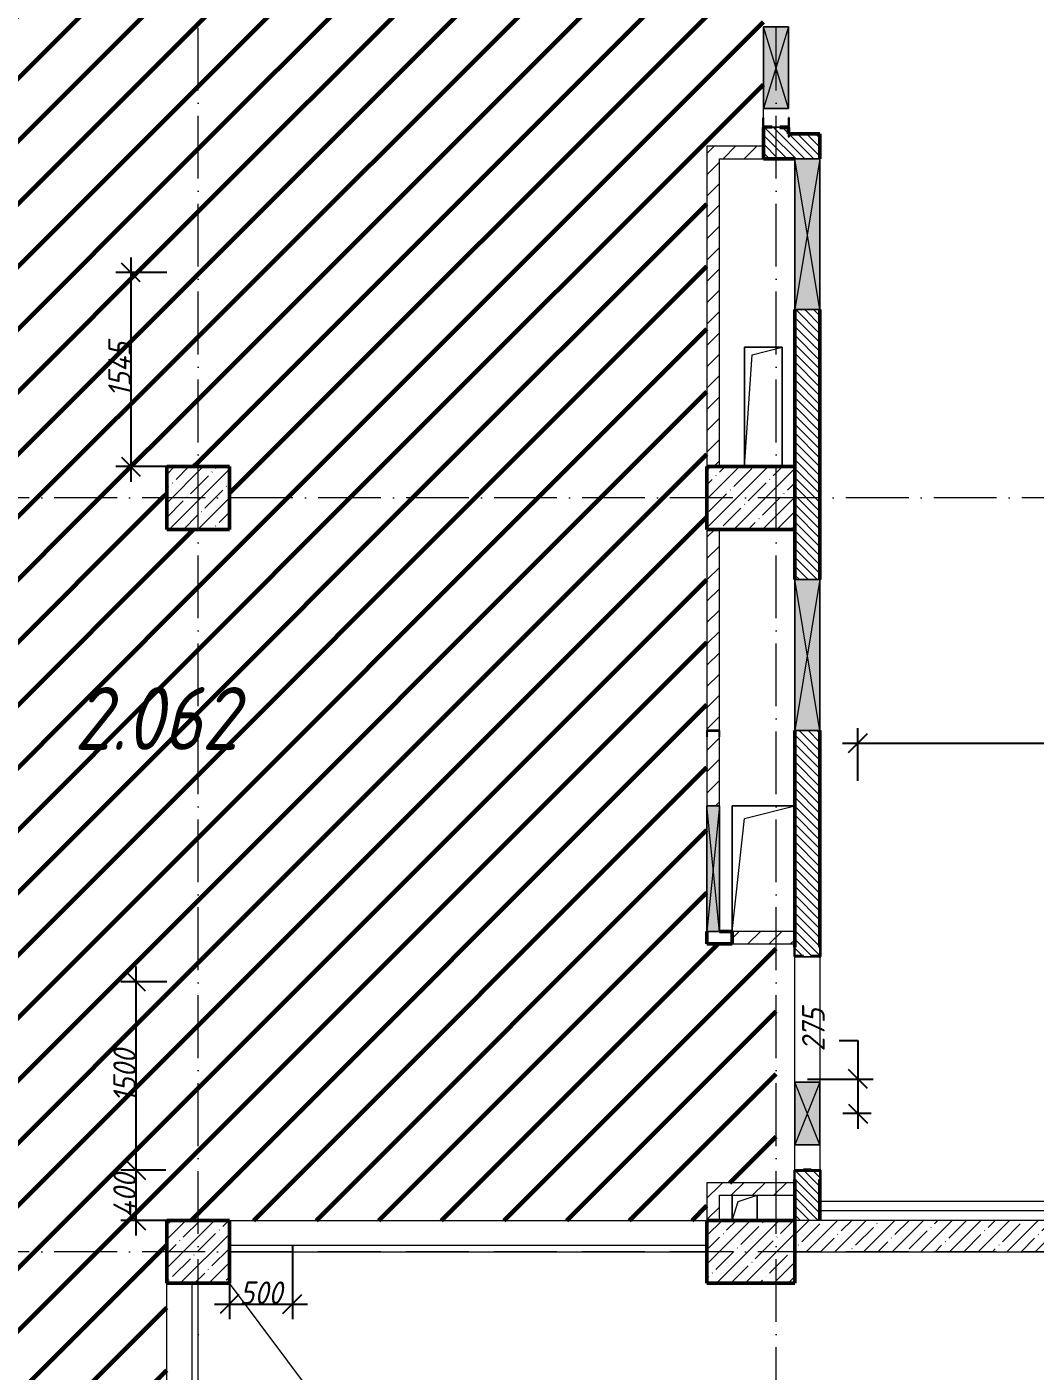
# Model space of a CAD drawing. Header units: millimetres. Extents: x -606178 to 312196, y -19338 to 632709.
# Drawn here: x -256414 to -248389, y 483325 to 494025 of the extents above; entities that cross this region are included whole.
import ezdxf

# ---------------------------------------------------------------- set-up
doc = ezdxf.new("R2010")
doc.units = ezdxf.units.MM
doc.linetypes.add('50_200_ШТРИХ_1Т_ш5_п1_п1_', pattern=[700, 500, -100, 0, -100])
for name, color, linetype, lineweight in [('6.4.1) Окр пт с инж. ПТ2.16', 3, 'Continuous', 60), ('A-____-____-DIMS', 7, 'Continuous', 9), ('A-DETL-____-OTLN-4', 7, 'Continuous', 18), ('A-DETL-GENF-OTLN', 7, 'Continuous', 9), ('A-FLOR-____-OTLN', 7, 'Continuous', 9), ('A-GENM-____-MCUT', 7, 'Continuous', 25), ('A-GENM-____-OTLN', 7, 'Continuous', 9), ('A-GENM-____-OTLN-1', 7, 'Continuous', 25), ('A-GLAZ-____-OTLN', 7, 'Continuous', 9), ('A-WALL-____-MCUT-1', 7, 'Continuous', 9), ('A-WALL-____-MCUT-2', 7, 'Continuous', 50), ('A-WALL-____-PATT-1', 7, 'Continuous', 9), ('A-WALL-FNSH-MCUT-1', 7, 'Continuous', 9), ('I-WALL-____-OTLN', 7, 'Continuous', 9), ('S-COLS-____-MCUT', 7, 'Continuous', 50), ('S-COLS-____-OTLN', 7, 'Continuous', 9), ('S-GRID-____-OTLN-1', 7, '50_200_ШТРИХ_1Т_ш5_п1_п1_', 9), ('Марки помещений', 7, 'Continuous', 9)]:
    doc.layers.add(name, color=color, linetype=linetype, lineweight=lineweight)
doc.styles.add('ISOCPEUR_I_10', font='isocpeui.ttf', dxfattribs={"width": 0.9, "height": 180})
doc.styles.add('ISOCPEUR_I_3', font='isocpeui.ttf', dxfattribs={"width": 0.85, "height": 2.2})
doc.dimstyles.new('ISO-1_8_0_9К_СРЕДНИЙ_Кладочные_3', dxfattribs={"dimscale": 304.8, "dimtxt": 179.276612, "dimasz": 0.492126, "dimexe": 0.393701, "dimexo": 0, "dimgap": 0, "dimtad": 1, "dimdec": 3, "dimrnd": 0.001, "dimdsep": 46, "dimtxsty": 'ISOCPEUR_I_10', "dimblk1": 'OBLIQUE', "dimblk2": 'OBLIQUE', "dimsah": 1, "dimcen": 0.09, "dimdle": 0.393701, "dimazin": 0, "dimtfac": 1, "dimtdec": 4, "dimtix": 1, "dimtmove": 0, "dimatfit": 3, "dimfxl": 1, "dimtvp": 1, "dimtolj": 1, "dimtzin": 0, "dimarcsym": 2})
doc.dimstyles.new('ISO-1_8_0_9К_СРЕДНИЙ_Кладочные_4', dxfattribs={"dimscale": 304.8, "dimtxt": 179.276612, "dimasz": 0.492126, "dimexe": 0.393701, "dimexo": 0, "dimgap": 0, "dimtad": 1, "dimdec": 3, "dimrnd": 0.001, "dimdsep": 46, "dimtxsty": 'ISOCPEUR_I_10', "dimblk1": 'OBLIQUE', "dimblk2": 'OBLIQUE', "dimsah": 1, "dimcen": 0.09, "dimdle": 0.393701, "dimazin": 0, "dimtfac": 1, "dimtdec": 4, "dimtix": 1, "dimtmove": 1, "dimatfit": 3, "dimfxl": 1, "dimtvp": 1, "dimtolj": 1, "dimtzin": 0, "dimarcsym": 2})
doc.dimstyles.new('ISO-1_8_0_9К_СРЕДНИЙ_Кладочные_5', dxfattribs={"dimscale": 304.8, "dimtxt": 179.276612, "dimasz": 0.492126, "dimexe": 0.393701, "dimexo": 0, "dimgap": 0, "dimtad": 1, "dimdec": 3, "dimrnd": 0.001, "dimdsep": 46, "dimtxsty": 'ISOCPEUR_I_10', "dimblk1": 'OBLIQUE', "dimblk2": 'OBLIQUE', "dimsah": 1, "dimcen": 0.09, "dimdle": 0.393701, "dimazin": 0, "dimtfac": 1, "dimtdec": 4, "dimtix": 1, "dimtmove": 2, "dimatfit": 3, "dimfxl": 1, "dimtvp": 1, "dimtolj": 1, "dimtzin": 0, "dimarcsym": 2})
pattern_1 = [(45, (-264901.3, 451794.26), (-84.8528, 84.8528), [])]
pattern_2 = [(135, (-264901.3, 451794.26), (-35.35534, -35.35534), [])]

# ---------------------------------------------------------------- blocks, each defined once
blk = doc.blocks.new('BSC_Колонна _Прямоугольная - 500х500-25976076-АР1_План отверстий 2 этажа в осях 1-64_А-ГГ')
at = {"layer": 'S-COLS-____-OTLN'}
h = blk.add_hatch(dxfattribs=at)
h.set_pattern_fill('FP_26', color=256, style=0, pattern_type=2)
h.set_pattern_definition([(45, (-9850, -32481.04), (-114.04925, 114.04925), []), (45, (-9735.95, -32481.04), (-114.04925, 114.04925), [201.613, -40.323, 3.353, -36.97])])
h.paths.add_polyline_path([(-250, -250), (250, -250), (250, 250), (-250, 250)], flags=0)
at = {"layer": 'S-COLS-____-MCUT'}
for p, q in [((250, 250), (-250, 250)), ((-250, 250), (-250, -250)), ((250, -250), (250, 250)), ((-250, -250), (250, -250))]:
    blk.add_line(p, q, dxfattribs=at)
blk = doc.blocks.new('BSC_Колонна _Прямоугольная - 500х700-V4-АР1_План отверстий 2 этажа в осях 1-64_А-ГГ')
at = {"layer": 'S-COLS-____-OTLN'}
h = blk.add_hatch(dxfattribs=at)
h.set_pattern_fill('FP_30', color=256, style=0, pattern_type=2)
h.set_pattern_definition([(315, (-32481.04, 14250), (114.04925, 114.04925), []), (315, (-32481.04, 14135.95), (114.04925, 114.04925), [201.613, -40.323, 3.353, -36.97])])
h.paths.add_polyline_path([(-250, 350), (-250, -350), (250, -350), (250, 350)], flags=0)
at = {"layer": 'S-COLS-____-MCUT'}
for p, q in [((250, 350), (-250, 350)), ((-250, 350), (-250, -350)), ((250, -350), (250, 350)), ((-250, -350), (250, -350))]:
    blk.add_line(p, q, dxfattribs=at)
blk = doc.blocks.new('BSC_Колонна _Прямоугольная - 500х500-V74-АР1_План отверстий 2 этажа в осях 1-64_А-ГГ')
at = {"layer": 'S-COLS-____-OTLN'}
h = blk.add_hatch(dxfattribs=at)
h.set_pattern_fill('FP_103', color=256, style=0, pattern_type=2)
h.set_pattern_definition([(45, (-9850, -38481.04), (-114.04925, 114.04925), []), (45, (-9735.95, -38481.04), (-114.04925, 114.04925), [201.613, -40.323, 3.353, -36.97])])
h.paths.add_polyline_path([(-250, -250), (250, -250), (250, 250), (-250, 250)], flags=0)
at = {"layer": 'S-COLS-____-MCUT'}
for p, q in [((250, 250), (-250, 250)), ((-250, 250), (-250, -250)), ((250, -250), (250, 250)), ((-250, -250), (250, -250))]:
    blk.add_line(p, q, dxfattribs=at)
blk = doc.blocks.new('BSC_Колонна _Прямоугольная - 500х700-V109-АР1_План отверстий 2 этажа в осях 1-64_А-ГГ')
at = {"layer": 'S-COLS-____-OTLN'}
h = blk.add_hatch(dxfattribs=at)
h.set_pattern_fill('FP_138', color=256, style=0, pattern_type=2)
h.set_pattern_definition([(315, (-38481.04, 14250), (114.04925, 114.04925), []), (315, (-38481.04, 14135.95), (114.04925, 114.04925), [201.613, -40.323, 3.353, -36.97])])
h.paths.add_polyline_path([(-250, -350), (250, -350), (250, 350), (-250, 350), (-250, 124)], flags=0)
at = {"layer": 'S-COLS-____-MCUT'}
for p, q in [((250, 350), (-250, 350)), ((-250, 350), (-250, -350)), ((250, -350), (250, 350)), ((-250, -350), (250, -350))]:
    blk.add_line(p, q, dxfattribs=at)
blk = doc.blocks.new('154_Стойка_СКБ_Уголок - СМ-2480_200-28346303-АР1_План отверстий 2 этажа в осях 1-64_А-ГГ')
at = {"layer": 'A-GENM-____-MCUT'}
for p, q in [((125, 156), (125, 81)), ((200, 156), (125, 156)), ((131, 81), (131, 150)), ((131, 150), (200, 150)), ((200, 150), (200, 156)), ((125, 81), (131, 81)), ((131, 19), (125, 19)), ((125, 19), (125, -56)), ((131, -50), (131, 19)), ((125, -56), (200, -56)), ((200, -50), (131, -50)), ((200, -56), (200, -50))]:
    blk.add_line(p, q, dxfattribs=at)
blk = doc.blocks.new('Стойка_Влож_Полоса боковая - Полоса-28213942-АР1_План отверстий 2 этажа в осях 1-64_А-ГГ')
at = {"layer": 'A-GENM-____-OTLN'}
for p, q in [((-5, 60), (0, 60)), ((-5, -60), (-5, 60)), ((0, 31), (0, -31)), ((0, -60), (-5, -60))]:
    blk.add_line(p, q, dxfattribs=at)
blk = doc.blocks.new('Фахверк_СКБ_Уголок - 200_3960-28268576-АР1_План отверстий 2 этажа в осях 1-64_А-ГГ')
at = {"layer": 'A-GENM-____-MCUT'}
for p, q in [((200, 156), (125, 156)), ((125, 156), (125, 81)), ((131, 81), (131, 150)), ((131, 150), (200, 150)), ((200, 150), (200, 156)), ((125, 81), (131, 81)), ((131, 19), (125, 19)), ((125, 19), (125, -56)), ((131, -50), (131, 19)), ((125, -56), (200, -56)), ((200, -50), (131, -50)), ((200, -56), (200, -50))]:
    blk.add_line(p, q, dxfattribs=at)
blk = doc.blocks.new('154_Стойка_СКБ_Уголок - СМ-2480_200-28447058-АР1_План отверстий 2 этажа в осях 1-64_А-ГГ')
at = {"layer": 'A-GENM-____-MCUT'}
for p, q in [((125, 156), (125, 81)), ((200, 156), (125, 156)), ((131, 81), (131, 150)), ((131, 150), (200, 150)), ((200, 150), (200, 156)), ((125, 81), (131, 81)), ((131, 19), (125, 19)), ((125, 19), (125, -56)), ((131, -50), (131, 19)), ((125, -56), (200, -56)), ((200, -50), (131, -50)), ((200, -56), (200, -50))]:
    blk.add_line(p, q, dxfattribs=at)
blk = doc.blocks.new('Стойка_Влож_Полоса боковая - Полоса-28346330-АР1_План отверстий 2 этажа в осях 1-64_А-ГГ')
at = {"layer": 'A-GENM-____-OTLN'}
for p, q in [((-5, -31), (-5, 31)), ((0, 31), (0, -31))]:
    blk.add_line(p, q, dxfattribs=at)
blk = doc.blocks.new('Стойка_Влож_Уголок - Уголок-28346305-АР1_План отверстий 2 этажа в осях 1-64_А-ГГ')
at = {"layer": 'A-GENM-____-MCUT'}
for p, q in [((75, 75), (0, 75)), ((0, 0), (6, 0)), ((6, 69), (75, 69)), ((6, 0), (6, 69)), ((75, 69), (75, 75))]:
    blk.add_line(p, q, dxfattribs=at)
blk = doc.blocks.new('154_Фахверк_СКБ_Швеллер - Тип_100_3960-28318856-АР1_План отверстий 2 этажа в осях 1-64_А-ГГ')
at = {"layer": 'A-GENM-____-MCUT'}
for p, q in [((175, 50), (125, 50)), ((125, 50), (125, -50)), ((128, 47), (175, 47)), ((128, -47), (128, 47)), ((175, 47), (175, 50)), ((125, -50), (175, -50)), ((175, -47), (128, -47)), ((175, -50), (175, -47))]:
    blk.add_line(p, q, dxfattribs=at)
blk = doc.blocks.new('AR_Отверстие прямоугольное _в плите_ - AR_Отверстие прямоугольное _в плите_-30553070-АР1_План отверстий 2 этажа в осях 1-64_А-ГГ')
at = {"layer": 'A-GENM-____-OTLN'}
for p, q in [((150, 475), (-150, 475)), ((-150, 475), (-150, -475)), ((-90, 415), (150, 475)), ((150, -475), (150, 475)), ((-150, -475), (-90, 415))]:
    blk.add_line(p, q, dxfattribs=at)
blk = doc.blocks.new('AR_Отверстие прямоугольное _в плите_ - AR_Отверстие прямоугольное _в плите_-V190-АР1_План отверстий 2 этажа в осях 1-64_А-ГГ')
at = {"layer": 'A-GENM-____-OTLN'}
for p, q in [((-100, 100), (-100, -100)), ((-100, -100), (-50, 50)), ((-50, 50), (100, 100)), ((100, -100), (100, 100))]:
    blk.add_line(p, q, dxfattribs=at)
blk = doc.blocks.new('AR_Отверстие прямоугольное _в плите_ - AR_Отверстие прямоугольное _в плите_-V191-АР1_План отверстий 2 этажа в осях 1-64_А-ГГ')
at = {"layer": 'A-GENM-____-OTLN'}
for p, q in [((250, 500), (-250, 500)), ((-250, 500), (-250, -500)), ((-150, 400), (250, 500)), ((-250, -500), (-150, 400))]:
    blk.add_line(p, q, dxfattribs=at)
blk = doc.blocks.new('AR_Отверстие прямоугольное _в стене_ - AR_Отверстие прямоугольное _в стене__ОВ-36896535-АР1_План отверстий 2 этажа в осях 1-64_А-ГГ')
at = {"layer": 'A-GLAZ-____-OTLN'}
blk.add_hatch(color=256, dxfattribs=at).paths.add_polyline_path([(600, -100), (600, 100), (-600, 100), (-600, -100)], flags=0)
at = {"layer": 'A-DETL-GENF-OTLN'}
for p, q in [((-600, -100), (-600, 100)), ((-600, 100), (600, 100)), ((600, 100), (-600, -100)), ((-600, 100), (600, -100)), ((600, 100), (-600, 100)), ((-600, 100), (-600, -100)), ((600, 100), (600, -100)), ((600, -100), (600, 100)), ((600, -100), (-600, -100)), ((-600, -100), (600, -100))]:
    blk.add_line(p, q, dxfattribs=at)
blk = doc.blocks.new('AR_Отверстие прямоугольное _в стене__БезПР - AR_Отверстие прямоугольное _в стене__БезПР-36788778-АР1_План отверстий 2 этажа в осях 1-64_А-ГГ')
at = {"layer": 'A-GLAZ-____-OTLN'}
blk.add_hatch(color=256, dxfattribs=at).paths.add_polyline_path([(325, -100), (325, 100), (-325, 100), (-325, -100), (-110, -100)], flags=0)
at = {"layer": 'A-DETL-GENF-OTLN'}
for p, q in [((-325, -100), (-325, 100)), ((-325, 100), (325, 100)), ((325, 100), (-325, -100)), ((-325, 100), (325, -100)), ((325, 100), (-325, 100)), ((-325, 100), (-325, -100)), ((325, 100), (325, -100)), ((325, -100), (325, 100)), ((325, -100), (-325, -100)), ((-325, -100), (325, -100))]:
    blk.add_line(p, q, dxfattribs=at)
at = {"layer": 'A-GLAZ-____-OTLN'}
blk.add_line((325, 100), (-325, 100), dxfattribs=at)
blk = doc.blocks.new('AR_Отверстие прямоугольное _в стене_ - AR_Отверстие прямоугольное _в стене__ОВ-36897900-АР1_План отверстий 2 этажа в осях 1-64_А-ГГ')
at = {"layer": 'A-GLAZ-____-OTLN'}
blk.add_hatch(color=256, dxfattribs=at).paths.add_polyline_path([(500, -50), (500, 50), (-500, 50), (-500, -50), (395, -50)], flags=0)
at = {"layer": 'A-DETL-GENF-OTLN'}
for p, q in [((-500, -50), (-500, 50)), ((-500, 50), (500, 50)), ((500, 50), (-500, -50)), ((-500, 50), (500, -50)), ((500, 50), (-500, 50)), ((-500, 50), (-500, -50)), ((500, 50), (500, -50)), ((500, -50), (500, 50)), ((500, -50), (-500, -50)), ((-500, -50), (500, -50))]:
    blk.add_line(p, q, dxfattribs=at)
blk = doc.blocks.new('AR_Отверстие прямоугольное _в стене__БезПР - AR_Отверстие прямоугольное _в стене__БезПР-36789077-АР1_План отверстий 2 этажа в осях 1-64_А-ГГ')
at = {"layer": 'A-GLAZ-____-OTLN'}
blk.add_hatch(color=256, dxfattribs=at).paths.add_polyline_path([(600, -100), (600, 100), (-600, 100), (-600, -100), (285, -100)], flags=0)
at = {"layer": 'A-DETL-GENF-OTLN'}
for p, q in [((-600, -100), (-600, 100)), ((-600, 100), (600, 100)), ((600, 100), (-600, -100)), ((-600, 100), (600, -100)), ((600, 100), (-600, 100)), ((-600, 100), (-600, -100)), ((600, 100), (600, -100)), ((600, -100), (600, 100)), ((600, -100), (-600, -100)), ((-600, -100), (600, -100))]:
    blk.add_line(p, q, dxfattribs=at)
at = {"layer": 'A-GLAZ-____-OTLN'}
blk.add_line((600, 100), (-600, 100), dxfattribs=at)
blk = doc.blocks.new('AR_Отверстие прямоугольное _в стене__БезПР - AR_Отверстие прямоугольное _в стене__БезПР-36789146-АР1_План отверстий 2 этажа в осях 1-64_А-ГГ')
at = {"layer": 'A-GLAZ-____-OTLN'}
blk.add_hatch(color=256, dxfattribs=at).paths.add_polyline_path([(250, -100), (250, 100), (-250, 100), (-250, -100)], flags=0)
at = {"layer": 'A-DETL-GENF-OTLN'}
for p, q in [((-250, -100), (-250, 100)), ((-250, 100), (250, 100)), ((250, 100), (-250, -100)), ((-250, 100), (250, -100)), ((250, 100), (-250, 100)), ((-250, 100), (-250, -100)), ((250, 100), (250, -100)), ((250, -100), (250, 100)), ((250, -100), (-250, -100)), ((-250, -100), (250, -100))]:
    blk.add_line(p, q, dxfattribs=at)
at = {"layer": 'A-GLAZ-____-OTLN'}
blk.add_line((250, 100), (-250, 100), dxfattribs=at)
blk = doc.blocks.new('BSC_Колонна _Прямоугольная1 - 200х100 _металл_-35191705-АР1_План отверстий 2 этажа в осях 1-64_А-ГГ')
at = {"layer": 'S-COLS-____-MCUT'}
for p, q in [((100, 50), (-100, 50)), ((-100, 50), (-100, -50)), ((100, -50), (100, 50)), ((-100, -50), (0, -50))]:
    blk.add_line(p, q, dxfattribs=at)
blk = doc.blocks.new('_Oblique')
at = {"color": 0, "linetype": 'ByBlock', "lineweight": -2}
blk.add_line((-0.5, -0.5), (0.5, 0.5), dxfattribs=at)
blk = doc.blocks.new('*D4767')
at = {"layer": 'A-____-____-DIMS', "color": 0, "lineweight": -2, "transparency": 16777216}
for p, q in [((-255586, 492190), (-255586, 490405)), ((-255301, 492070), (-255706, 492070)), ((-255301, 490525), (-255706, 490525))]:
    blk.add_line(p, q, dxfattribs=at)
at = {"layer": 'Defpoints', "color": 0, "transparency": 16777216}
for p in [(-255301, 492070), (-255586, 490525), (-255301, 490525)]:
    blk.add_point(p, dxfattribs=at)
at = {"layer": 'A-____-____-DIMS', "color": 0, "lineweight": -2, "transparency": 16777216, "xscale": 150, "yscale": 150, "zscale": 150}
for p, rotation in [((-255586, 492070), 90), ((-255586, 490525), 270)]:
    blk.add_blockref('_Oblique', p, dxfattribs=dict(at, rotation=rotation))
at = {"layer": 'A-____-____-DIMS', "color": 0, "transparency": 16777216, "insert": (-255676, 491298), "char_height": 180, "width": 521.28, "attachment_point": 5, "rotation": 90, "style": 'ISOCPEUR_I_10'}
blk.add_mtext('\\A1;1545', dxfattribs=at)
blk = doc.blocks.new('*D4768')
at = {"layer": 'A-____-____-DIMS', "color": 0, "lineweight": -2, "transparency": 16777216}
for p, q in [((-255546, 486545), (-255546, 484805)), ((-255301, 486425), (-255666, 486425)), ((-255307, 484925), (-255666, 484925))]:
    blk.add_line(p, q, dxfattribs=at)
at = {"layer": 'Defpoints', "color": 0, "transparency": 16777216}
for p in [(-255301, 486425), (-255546, 484925), (-255307, 484925)]:
    blk.add_point(p, dxfattribs=at)
at = {"layer": 'A-____-____-DIMS', "color": 0, "lineweight": -2, "transparency": 16777216, "xscale": 150, "yscale": 150, "zscale": 150}
for p, rotation in [((-255546, 486425), 90), ((-255546, 484925), 270)]:
    blk.add_blockref('_Oblique', p, dxfattribs=dict(at, rotation=rotation))
at = {"layer": 'A-____-____-DIMS', "color": 0, "transparency": 16777216, "insert": (-255636, 485675), "char_height": 180, "width": 504.73, "attachment_point": 5, "rotation": 90, "style": 'ISOCPEUR_I_10'}
blk.add_mtext('\\A1;1500', dxfattribs=at)
blk = doc.blocks.new('*D4769')
at = {"layer": 'A-____-____-DIMS', "color": 0, "lineweight": -2, "transparency": 16777216}
for p, q in [((-255546, 485045), (-255546, 484405)), ((-255307, 484925), (-255666, 484925)), ((-255301, 484525), (-255666, 484525))]:
    blk.add_line(p, q, dxfattribs=at)
at = {"layer": 'Defpoints', "color": 0, "transparency": 16777216}
for p in [(-255307, 484925), (-255546, 484525), (-255301, 484525)]:
    blk.add_point(p, dxfattribs=at)
at = {"layer": 'A-____-____-DIMS', "color": 0, "lineweight": -2, "transparency": 16777216, "xscale": 150, "yscale": 150, "zscale": 150}
for p, rotation in [((-255546, 484925), 90), ((-255546, 484525), 270)]:
    blk.add_blockref('_Oblique', p, dxfattribs=dict(at, rotation=rotation))
at = {"layer": 'A-____-____-DIMS', "color": 0, "transparency": 16777216, "insert": (-255636, 484725), "char_height": 180, "width": 426.13, "attachment_point": 5, "rotation": 90, "style": 'ISOCPEUR_I_10'}
blk.add_mtext('\\A1;400', dxfattribs=at)
blk = doc.blocks.new('*D4770')
at = {"layer": 'A-____-____-DIMS', "color": 0, "lineweight": -2, "transparency": 16777216}
for p, q in [((-249801, 488025), (-249801, 488443)), ((-245551, 488025), (-245551, 488443)), ((-249921, 488323), (-247689, 488323)), ((-245431, 488323), (-247219, 488323))]:
    blk.add_line(p, q, dxfattribs=at)
at = {"layer": 'Defpoints', "color": 0, "transparency": 16777216}
for p in [(-245551, 488323), (-249801, 488025), (-245551, 488025)]:
    blk.add_point(p, dxfattribs=at)
at = {"layer": 'A-____-____-DIMS', "color": 0, "lineweight": -2, "transparency": 16777216, "xscale": 150, "yscale": 150, "zscale": 150, "rotation": 180}
blk.add_blockref('_Oblique', (-249801, 488323), dxfattribs=at)
at = {"layer": 'A-____-____-DIMS', "color": 0, "lineweight": -2, "transparency": 16777216, "xscale": 150, "yscale": 150, "zscale": 150}
blk.add_blockref('_Oblique', (-245551, 488323), dxfattribs=at)
at = {"layer": 'A-____-____-DIMS', "color": 0, "transparency": 16777216, "insert": (-247735, 488559), "char_height": 180, "width": 562.65, "attachment_point": 1, "line_spacing_factor": 1.149209, "style": 'ISOCPEUR_I_10'}
blk.add_mtext('\\A1;4250', dxfattribs=at)
blk = doc.blocks.new('*D4772')
at = {"layer": 'A-____-____-DIMS', "color": 0, "lineweight": -2, "transparency": 16777216}
for p, q in [((-249949, 485956), (-249799, 485956)), ((-249799, 485956), (-249799, 485650)), ((-249799, 485770), (-249799, 485255)), ((-250201, 485650), (-249679, 485650)), ((-249693, 485375), (-249919, 485375))]:
    blk.add_line(p, q, dxfattribs=at)
at = {"layer": 'Defpoints', "color": 0, "transparency": 16777216}
for p in [(-250201, 485650), (-249799, 485375), (-249693, 485375)]:
    blk.add_point(p, dxfattribs=at)
at = {"layer": 'A-____-____-DIMS', "color": 0, "lineweight": -2, "transparency": 16777216, "xscale": 150, "yscale": 150, "zscale": 150}
for p, rotation in [((-249799, 485650), 90), ((-249799, 485375), 270)]:
    blk.add_blockref('_Oblique', p, dxfattribs=dict(at, rotation=rotation))
at = {"layer": 'A-____-____-DIMS', "color": 0, "transparency": 16777216, "insert": (-250244, 485871), "char_height": 180, "width": 409.58, "attachment_point": 1, "rotation": 90, "line_spacing_factor": 1.149209, "style": 'ISOCPEUR_I_10'}
blk.add_mtext('\\A1;275', dxfattribs=at)
blk = doc.blocks.new('*D4773')
at = {"layer": 'A-____-____-DIMS', "color": 0, "lineweight": -2, "transparency": 16777216}
for p, q in [((-254801, 484325), (-254801, 483739)), ((-254301, 484319), (-254301, 483739)), ((-254921, 483859), (-254181, 483859))]:
    blk.add_line(p, q, dxfattribs=at)
at = {"layer": 'Defpoints', "color": 0, "transparency": 16777216}
for p in [(-254801, 484325), (-254301, 484319), (-254301, 483859)]:
    blk.add_point(p, dxfattribs=at)
at = {"layer": 'A-____-____-DIMS', "color": 0, "lineweight": -2, "transparency": 16777216, "xscale": 150, "yscale": 150, "zscale": 150, "rotation": 180}
blk.add_blockref('_Oblique', (-254801, 483859), dxfattribs=at)
at = {"layer": 'A-____-____-DIMS', "color": 0, "lineweight": -2, "transparency": 16777216, "xscale": 150, "yscale": 150, "zscale": 150}
blk.add_blockref('_Oblique', (-254301, 483859), dxfattribs=at)
at = {"layer": 'A-____-____-DIMS', "color": 0, "transparency": 16777216, "insert": (-254551, 483949), "char_height": 180, "width": 409.58, "attachment_point": 5, "style": 'ISOCPEUR_I_10'}
blk.add_mtext('\\A1;500', dxfattribs=at)

msp = doc.modelspace()

# ---------------------------------------------------------------- hatches: boundary and pattern name
at = {"layer": '6.4.1) Окр пт с инж. ПТ2.16'}
h = msp.add_hatch(dxfattribs=at)
h.set_pattern_fill('ANSI31', color=256, scale=111)
h.paths.add_polyline_path([(-255051.3011, 495525.3011), (-255301.3011, 495525.3011), (-255301.3011, 495775.3011), (-259301.3011, 495775.3011), (-259301.3011, 495525.3011), (-259301.3011, 494825.3011), (-259451.3011, 494825.3011), (-259451.3011, 493025.3011), (-259301.3011, 493025.3011), (-259301.3011, 490525.3011), (-259301.3011, 490275.3011), (-255301.3011, 490275.3011), (-255301.3011, 490525.3011), (-255051.3011, 490525.3011)])
h = msp.add_hatch(dxfattribs=at)
h.set_pattern_fill('ANSI31', color=256, scale=111)
h.paths.add_polyline_path([(-250551.3011, 495625.3011), (-250551.3011, 495775.3011), (-254801.3011, 495775.3011), (-254801.3011, 495525.3011), (-255051.3011, 495525.3011), (-255051.3011, 490525.3011), (-254801.3011, 490525.3011), (-254801.3011, 490275.3011), (-251001.3011, 490275.3011), (-251001.3011, 490525.3011), (-251001.3011, 493075.3011), (-250551.3011, 493075.3011), (-250551.3011, 493225.3011), (-250557.3011, 493225.3011), (-250557.3011, 493300.3011), (-250551.3011, 493375.3011), (-250551.3011, 494025.3011), (-250551.3011, 494125.3011), (-250557.3011, 494125.3011), (-250557.3011, 494200.3011)])
h = msp.add_hatch(dxfattribs=at)
h.set_pattern_fill('ANSI31', color=256, scale=111)
h.paths.add_polyline_path([(-255051.3011, 490025.3011), (-255301.3011, 490025.3011), (-255301.3011, 490275.3011), (-259301.3011, 490275.3011), (-259301.3011, 490025.3011), (-259301.3011, 487525.3011), (-259301.3011, 487025.3011), (-259301.3011, 486800.3011), (-259295.3011, 486800.3011), (-259295.3011, 486725.3011), (-259295.3011, 486650.3011), (-259301.3011, 486350.3011), (-259451.3011, 486350.3011), (-259451.3011, 485831.3011), (-259432.3011, 485831.3011), (-259370.3011, 485830.3011), (-259370.3011, 485831.3011), (-259301.3011, 485831.3011), (-259301.3011, 485900.3011), (-259295.3011, 485900.3011), (-259295.3011, 485825.3011), (-259295.3011, 485750.3011), (-259301.3011, 484525.3011), (-259301.3011, 484275.3011), (-255301.3011, 484275.3011), (-255301.3011, 484525.3011), (-255051.3011, 484525.3011)])
h = msp.add_hatch(dxfattribs=at)
h.set_pattern_fill('ANSI31', color=256, scale=111)
h.paths.add_polyline_path([(-251001.3011, 487825.3011), (-251001.3011, 488375.3011), (-251001.3011, 488425.3011), (-251001.3011, 490025.3011), (-251001.3011, 490275.3011), (-254801.3011, 490275.3011), (-254801.3011, 490025.3011), (-255051.3011, 490025.3011), (-255051.3011, 484525.3011), (-254801.3011, 484525.3011), (-251001.3011, 484525.3011), (-251001.3011, 484825.3011), (-250451.3011, 484825.3011), (-250451.3011, 486725.3011), (-250801.3011, 486725.3011), (-251001.3011, 486725.3011), (-251001.3011, 486825.3011)])
h = msp.add_hatch(dxfattribs=at)
h.set_pattern_fill('ANSI31', color=256, scale=111)
h.paths.add_polyline_path([(-255301.3011, 484025.3011), (-255301.3011, 484275.3011), (-259301.3011, 484275.3011), (-259301.3011, 484025.3011), (-259301.3011, 483700.3011), (-259295.3011, 483700.3011), (-259295.3011, 483625.3011), (-259301.3011, 483350.3011), (-259301.3011, 482950.3011), (-259301.3011, 482000.3011), (-259295.3011, 482000.3011), (-259295.3011, 481931.3011), (-259295.3011, 481925.3011), (-259295.3011, 481850.3011), (-259301.3011, 481650.3011), (-259301.3011, 481100.3011), (-259301.3011, 478525.3011), (-259301.3011, 478275.3011), (-256001.3011, 478275.3011), (-256001.3011, 478525.3011), (-255301.3011, 478525.3011)])
at = {"layer": 'A-WALL-____-PATT-1'}
h = msp.add_hatch(dxfattribs=at)
h.set_pattern_fill('FP_6', color=256, style=0, pattern_type=2)
h.set_pattern_definition(pattern_2)
h.paths.add_polyline_path([(-250511.3011, 493175.3011), (-250351.3011, 493175.3011), (-250351.3011, 493225.3011), (-250551.3011, 493225.3011), (-250551.3011, 493175.3011)], flags=0)
h.paths.add_polyline_path([(-250420.3011, 494125.3011), (-250420.3011, 494131.3011), (-250351.3011, 494131.3011), (-250351.3011, 495625.3011), (-250551.3011, 495625.3011), (-250550.5011, 494131.3011), (-250482.3011, 494131.3011), (-250482.3011, 494125.3011)], flags=0)
h = msp.add_hatch(dxfattribs=at)
h.set_pattern_fill('FP_6', color=256, style=0, pattern_type=2)
h.set_pattern_definition(pattern_2)
h.paths.add_polyline_path([(-250301.3011, 492975.3011), (-250101.3011, 492975.3011), (-250101.3011, 493175.3011), (-250551.3011, 493175.3011), (-250551.3011, 492975.3011)], flags=0)
h = msp.add_hatch(dxfattribs=at)
h.set_pattern_fill('FP_4', color=256, style=0, pattern_type=2)
h.set_pattern_definition(pattern_1)
h.paths.add_polyline_path([(-251001.3011, 490525.3011), (-250901.3011, 490525.3011), (-250901.3011, 493075.3011), (-251001.3011, 493075.3011)], flags=0)
h = msp.add_hatch(dxfattribs=at)
h.set_pattern_fill('FP_4', color=256, style=0, pattern_type=2)
h.set_pattern_definition(pattern_1)
h.paths.add_polyline_path([(-250551.3011, 492975.3011), (-250551.3011, 493075.3011), (-250901.3011, 493075.3011), (-250901.3011, 492975.3011), (-250775.2764, 492975.3011)], flags=0)
h = msp.add_hatch(dxfattribs=at)
h.set_pattern_fill('FP_6', color=256, style=0, pattern_type=2)
h.set_pattern_definition(pattern_2)
h.paths.add_polyline_path([(-250301.3011, 484525.3011), (-250101.3011, 484525.3011), (-250101.3011, 484919.3011), (-250170.3011, 484919.3011), (-250170.3011, 484925.3011), (-250232.3011, 484925.3011), (-250232.3011, 484919.3011), (-250301.3011, 484919.3011), (-250301.3011, 484850.3011)], flags=0)
h.paths.add_polyline_path([(-250170.3011, 486625.3011), (-250170.3011, 486631.3011), (-250101.3011, 486631.3011), (-250101.3011, 488425.3011), (-250301.3011, 488425.3011), (-250301.1121, 486631.3011), (-250232.3011, 486631.3011), (-250232.3011, 486625.3011)], flags=0)
h.paths.add_polyline_path([(-250101.3011, 489625.3011), (-250101.3011, 491775.3011), (-250301.3011, 491775.3011), (-250301.3011, 489625.3011), (-250206.8129, 489625.3011)], flags=0)
h = msp.add_hatch(dxfattribs=at)
h.set_pattern_fill('FP_4', color=256, style=0, pattern_type=2)
h.set_pattern_definition(pattern_1)
h.paths.add_polyline_path([(-251001.3011, 487825.3011), (-250901.3011, 487825.3011), (-250901.3011, 488375.3011), (-250904.3011, 488375.3011), (-250904.3011, 488422.3011), (-250998.3011, 488422.3011), (-250998.3011, 488375.3011), (-251001.3011, 488375.3011)], flags=0)
h.paths.add_polyline_path([(-250901.3011, 488425.3011), (-250901.3011, 490025.3011), (-251001.3011, 490025.3011), (-251001.3011, 488425.3011), (-250904.3011, 488425.3011)], flags=0)
h = msp.add_hatch(dxfattribs=at)
h.set_pattern_fill('FP_4', color=256, style=0, pattern_type=2)
h.set_pattern_definition(pattern_1)
h.paths.add_polyline_path([(-250301.3011, 486725.3011), (-250301.3011, 486825.3011), (-250801.3011, 486825.3011), (-250801.3011, 486725.3011), (-250775.2764, 486725.3011)], flags=0)
h = msp.add_hatch(dxfattribs=at)
h.set_pattern_fill('FP_4', color=256, style=0, pattern_type=2)
h.set_pattern_definition(pattern_1)
h.paths.add_polyline_path([(-250901.3011, 484525.3011), (-250901.3011, 484825.3011), (-251001.3011, 484825.3011), (-251001.3011, 484525.3011)], flags=0)
h = msp.add_hatch(dxfattribs=at)
h.set_pattern_fill('FP_4', color=256, style=0, pattern_type=2)
h.set_pattern_definition(pattern_1)
h.paths.add_polyline_path([(-250301.3011, 484725.3011), (-250301.3011, 484825.3011), (-250901.3011, 484825.3011), (-250901.3011, 484725.3011), (-250775.2764, 484725.3011)], flags=0)
h = msp.add_hatch(dxfattribs=at)
h.set_pattern_fill('FP_25', color=256, style=0, pattern_type=2)
h.set_pattern_definition([(45, (-264901.3, 451794.26), (-114.04925, 114.04925), []), (45, (-264787.25, 451794.26), (-114.04925, 114.04925), [201.612, -40.322, 3.353, -36.97])])
h.paths.add_polyline_path([(-242051.3011, 484275.3011), (-242051.3011, 484525.3011), (-250301.3011, 484525.3011), (-250301.3011, 484275.3011), (-243705.4192, 484275.3011)], flags=0)

# ---------------------------------------------------------------- linework, layer by layer
at = {"layer": 'A-DETL-____-OTLN-4'}
for p, q in [((-242351.3011, 484675.3011), (-250101.3011, 484675.3011)), ((-242426.3011, 484600.3011), (-250101.3011, 484600.3011)), ((-250687.9866, 478525.3011), (-254801.3011, 484025.3011))]:
    msp.add_line(p, q, dxfattribs=at)
at = {"layer": 'A-FLOR-____-OTLN'}
for p, q in [((-250701.3011, 491475.3011), (-250401.3011, 491475.3011)), ((-250701.3011, 490525.3011), (-250701.3011, 491475.3011)), ((-250401.3011, 491475.3011), (-250401.3011, 490525.3011)), ((-250801.3011, 487825.3011), (-250301.3011, 487825.3011)), ((-250801.3011, 486825.3011), (-250801.3011, 487825.3011)), ((-250801.3011, 484525.3011), (-250801.3011, 484725.3011)), ((-250601.3011, 484725.3011), (-250601.3011, 484525.3011)), ((-254801.3011, 484275.3011), (-251001.3011, 484275.3011)), ((-255051.3011, 478525.3011), (-255051.3011, 484025.3011))]:
    msp.add_line(p, q, dxfattribs=at)
at = {"layer": 'A-WALL-____-MCUT-1'}
for p, q in [((-242051.3011, 484525.3011), (-250301.3011, 484525.3011)), ((-250301.3011, 484275.3011), (-242051.3011, 484275.3011))]:
    msp.add_line(p, q, dxfattribs=at)
at = {"layer": 'A-WALL-____-MCUT-2'}
for p, q in [((-250551.3011, 493225.3011), (-250551.3011, 492975.3011)), ((-250351.3011, 493175.3011), (-250351.3011, 493225.3011)), ((-250101.3011, 493175.3011), (-250351.3011, 493175.3011)), ((-250101.3011, 492975.3011), (-250101.3011, 493175.3011)), ((-250551.3011, 492975.3011), (-250301.3011, 492975.3011)), ((-250301.3011, 491775.3011), (-250301.3011, 490525.3011)), ((-250101.3011, 489625.3011), (-250101.3011, 491775.3011)), ((-250301.3011, 490025.3011), (-250301.3011, 489625.3011)), ((-250301.3011, 488425.3011), (-250301.3011, 486700.3011)), ((-250101.3011, 486700.3011), (-250101.3011, 488425.3011)), ((-250170.3011, 484925.3011), (-250232.3011, 484925.3011)), ((-250301.3011, 484850.3011), (-250301.3011, 484525.3011)), ((-250101.3011, 484525.3011), (-250101.3011, 484850.3011))]:
    msp.add_line(p, q, dxfattribs=at)
at = {"layer": 'A-WALL-FNSH-MCUT-1'}
for p, q in [((-251001.3011, 493075.3011), (-251001.3011, 490525.3011)), ((-250551.3011, 493075.3011), (-251001.3011, 493075.3011)), ((-250901.3011, 490525.3011), (-250901.3011, 492975.3011)), ((-250901.3011, 492975.3011), (-250551.3011, 492975.3011)), ((-251001.3011, 490025.3011), (-251001.3011, 488425.3011)), ((-250901.3011, 488425.3011), (-250901.3011, 490025.3011)), ((-251001.3011, 488375.3011), (-251001.3011, 487825.3011)), ((-250901.3011, 487825.3011), (-250901.3011, 488375.3011)), ((-250301.3011, 486825.3011), (-250801.3011, 486825.3011)), ((-250301.3011, 486725.3011), (-250301.3011, 486825.3011)), ((-250801.3011, 486725.3011), (-250301.3011, 486725.3011)), ((-250301.3011, 484825.3011), (-251001.3011, 484825.3011)), ((-251001.3011, 484825.3011), (-251001.3011, 484525.3011)), ((-250901.3011, 484725.3011), (-250301.3011, 484725.3011)), ((-250901.3011, 484525.3011), (-250901.3011, 484725.3011))]:
    msp.add_line(p, q, dxfattribs=at)
at = {"layer": 'I-WALL-____-OTLN'}
for p, q in [((-250551.3011, 493300.3011), (-250551.3011, 493375.3011)), ((-250301.3011, 485625.3011), (-250301.3011, 486625.3011)), ((-250101.3011, 486625.3011), (-250101.3011, 485625.3011)), ((-250301.3011, 484925.3011), (-250301.3011, 485125.3011)), ((-250101.3011, 485125.3011), (-250101.3011, 484925.3011)), ((-254801.3011, 484525.3011), (-251001.3011, 484525.3011)), ((-251001.3011, 484325.3011), (-254801.3011, 484325.3011)), ((-255301.3011, 478525.3011), (-255301.3011, 484025.3011)), ((-255101.3011, 484025.3011), (-255101.3011, 478525.3011))]:
    msp.add_line(p, q, dxfattribs=at)
at = {"layer": 'S-GRID-____-OTLN-1'}
for p, q in [((-255051.3011, 447311.6528), (-255051.3011, 501675.2188)), ((-250451.3011, 447311.6528), (-250451.3011, 501675.2188)), ((-238193.5619, 490275.3011), (-269570.0713, 490275.3011)), ((-238193.5619, 484275.3011), (-269570.0713, 484275.3011))]:
    msp.add_line(p, q, dxfattribs=at)

# ---------------------------------------------------------------- block references
at = {"layer": 'A-GENM-____-OTLN'}
for name, p, rotation in [('Стойка_Влож_Полоса боковая - Полоса-28346330-АР1_План отверстий 2 этажа в осях 1-64_А-ГГ', (-250451.3011, 493225.3011), 270.0000000000007), ('Стойка_Влож_Уголок - Уголок-28346305-АР1_План отверстий 2 этажа в осях 1-64_А-ГГ', (-250420.3011, 493225.3011), 270.0000000000007), ('Стойка_Влож_Полоса боковая - Полоса-28213942-АР1_План отверстий 2 этажа в осях 1-64_А-ГГ', (-250201.3011, 486625.3011), 90.00000000000072)]:
    msp.add_blockref(name, p, dxfattribs=dict(at, rotation=rotation))
for name, p in [('AR_Отверстие прямоугольное _в плите_ - AR_Отверстие прямоугольное _в плите_-30553070-АР1_План отверстий 2 этажа в осях 1-64_А-ГГ', (-250551.3011, 491000.3011)), ('AR_Отверстие прямоугольное _в плите_ - AR_Отверстие прямоугольное _в плите_-V191-АР1_План отверстий 2 этажа в осях 1-64_А-ГГ', (-250551.3011, 487325.3011)), ('AR_Отверстие прямоугольное _в плите_ - AR_Отверстие прямоугольное _в плите_-V190-АР1_План отверстий 2 этажа в осях 1-64_А-ГГ', (-250701.3011, 484625.3011))]:
    msp.add_blockref(name, p, dxfattribs=at)
at = {"layer": 'A-GENM-____-OTLN-1'}
for name, p, rotation in [('154_Стойка_СКБ_Уголок - СМ-2480_200-28447058-АР1_План отверстий 2 этажа в осях 1-64_А-ГГ', (-250401.3011, 493100.3011), 90.00000000000071), ('154_Фахверк_СКБ_Швеллер - Тип_100_3960-28318856-АР1_План отверстий 2 этажа в осях 1-64_А-ГГ', (-250951.3011, 488550.3011), 269.9999999999999), ('154_Стойка_СКБ_Уголок - СМ-2480_200-28346303-АР1_План отверстий 2 этажа в осях 1-64_А-ГГ', (-250151.3011, 486500.3011), 90.00000000000071), ('Фахверк_СКБ_Уголок - 200_3960-28268576-АР1_План отверстий 2 этажа в осях 1-64_А-ГГ', (-250251.3011, 485050.3011), 270.0000000000007)]:
    msp.add_blockref(name, p, dxfattribs=dict(at, rotation=rotation))
at = {"layer": 'A-GLAZ-____-OTLN'}
for name, p, rotation in [('AR_Отверстие прямоугольное _в стене__БезПР - AR_Отверстие прямоугольное _в стене__БезПР-36788778-АР1_План отверстий 2 этажа в осях 1-64_А-ГГ', (-250451.3011, 493700.3011), 270.0000000000007), ('AR_Отверстие прямоугольное _в стене__БезПР - AR_Отверстие прямоугольное _в стене__БезПР-36789077-АР1_План отверстий 2 этажа в осях 1-64_А-ГГ', (-250201.3011, 492375.3011), 270.0000000000007), ('AR_Отверстие прямоугольное _в стене_ - AR_Отверстие прямоугольное _в стене__ОВ-36896535-АР1_План отверстий 2 этажа в осях 1-64_А-ГГ', (-250201.3011, 489025.3011), 270.0000000000007), ('AR_Отверстие прямоугольное _в стене_ - AR_Отверстие прямоугольное _в стене__ОВ-36897900-АР1_План отверстий 2 этажа в осях 1-64_А-ГГ', (-250951.3011, 487325.3011), 269.9999999999999), ('AR_Отверстие прямоугольное _в стене__БезПР - AR_Отверстие прямоугольное _в стене__БезПР-36789146-АР1_План отверстий 2 этажа в осях 1-64_А-ГГ', (-250201.3011, 485375.3011), 270.0000000000007)]:
    msp.add_blockref(name, p, dxfattribs=dict(at, rotation=rotation))
at = {"layer": 'S-COLS-____-OTLN'}
for name, p in [('BSC_Колонна _Прямоугольная - 500х500-V74-АР1_План отверстий 2 этажа в осях 1-64_А-ГГ', (-255051.3011, 490275.3011)), ('BSC_Колонна _Прямоугольная - 500х500-25976076-АР1_План отверстий 2 этажа в осях 1-64_А-ГГ', (-255051.3011, 484275.3011))]:
    msp.add_blockref(name, p, dxfattribs=at)
for name, p, rotation in [('BSC_Колонна _Прямоугольная - 500х700-V109-АР1_План отверстий 2 этажа в осях 1-64_А-ГГ', (-250651.3011, 490275.3011), 89.9999999999999), ('BSC_Колонна _Прямоугольная1 - 200х100 _металл_-35191705-АР1_План отверстий 2 этажа в осях 1-64_А-ГГ', (-250901.3011, 486775.3011), 180), ('BSC_Колонна _Прямоугольная - 500х700-V4-АР1_План отверстий 2 этажа в осях 1-64_А-ГГ', (-250651.3011, 484275.3011), 89.9999999999999)]:
    msp.add_blockref(name, p, dxfattribs=dict(at, rotation=rotation))

# ---------------------------------------------------------------- texts
at = {"layer": 'Марки помещений', "insert": (-256038.1939, 488770.4905), "char_height": 500, "width": 785.65375, "attachment_point": 1, "style": 'ISOCPEUR_I_3'}
msp.add_mtext('2.062', dxfattribs=at)

# ---------------------------------------------------------------- dimensions: what is measured, and where the dimension line sits
at = {"layer": 'A-____-____-DIMS'}
for base, p1, p2, override, picture, middle in [((-255586.1931, 490525.3011), (-255301.3011, 492070.3011), (-255301.3011, 490525.3011), {"dimpost": '<>', "dimfxl": 1545}, '*D4767', (-255676.1931, 491297.8011)), ((-255546.1931, 484925.3011), (-255301.3011, 486425.3011), (-255307.3011, 484925.3011), {"dimpost": '<>', "dimfxl": 1500.012}, '*D4768', (-255636.1931, 485675.3011)), ((-255546.1931, 484525.3011), (-255307.3011, 484925.3011), (-255301.3011, 484525.3011), {"dimpost": '<>', "dimfxl": 400.044997}, '*D4769', (-255636.1931, 484725.3011))]:
    dim = msp.add_linear_dim(base=base, p1=p1, p2=p2, angle=90, dimstyle='ISO-1_8_0_9К_СРЕДНИЙ_Кладочные_3', override=override, dxfattribs=at)
    dim.commit()
    dim.dimension.update_dxf_attribs({"geometry": picture, "text_midpoint": middle})
dim = msp.add_linear_dim(base=(-245551.3011, 488323.4891), p1=(-249801.3011, 488025.3011), p2=(-245551.3011, 488025.3011), dimstyle='ISO-1_8_0_9К_СРЕДНИЙ_Кладочные_5', override={"dimpost": '<>', "dimfxl": 4250}, dxfattribs=at)
dim.commit()
dim.dimension.update_dxf_attribs({"geometry": '*D4770', "text_midpoint": (-247454.1441, 488438.6511), "dimtype": 160})
dim = msp.add_linear_dim(base=(-249799.3727, 485375.3011), p1=(-250201.3011, 485650.3011), p2=(-249693.3067, 485375.3011), angle=90, dimstyle='ISO-1_8_0_9К_СРЕДНИЙ_Кладочные_4', override={"dimpost": '<>', "dimfxl": 577.653288}, dxfattribs=at)
dim.commit()
dim.dimension.update_dxf_attribs({"geometry": '*D4772', "text_midpoint": (-249914.5347, 485955.6678), "dimtype": 160, "text_rotation": 90})
dim = msp.add_linear_dim(base=(-254301.3011, 483859.1993), p1=(-254801.3011, 484325.3011), p2=(-254301.3011, 484319.3011), dimstyle='ISO-1_8_0_9К_СРЕДНИЙ_Кладочные_3', override={"dimpost": '<>', "dimfxl": 500.035999}, dxfattribs=at)
dim.commit()
dim.dimension.update_dxf_attribs({"geometry": '*D4773', "text_midpoint": (-254551.3011, 483949.1993)})

doc.saveas('drawing.dxf')
